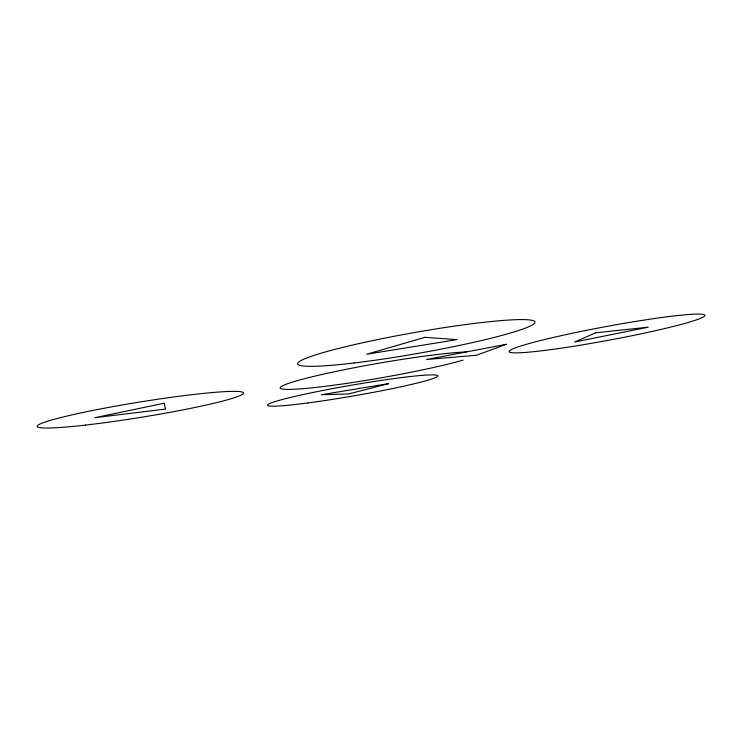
<?xml version="1.0" encoding="UTF-8"?>
<svg xmlns="http://www.w3.org/2000/svg" width="742" height="742" viewBox="0 0 742 742"><rect width="100%" height="100%" fill="white"/><g stroke="black" fill="none" stroke-linecap="round" stroke-linejoin="round"><path stroke-width="1.11" d="M463.064 360.111A100.634 7.392 -9.9 0 1 312.966 387.732A100.634 7.392 -9.9 0 1 317.724 375.452A100.634 7.392 -9.9 0 1 466.217 351.949M595.557 332.824L574.614 342.043L648.285 327.176L595.557 332.824M506.322 344.316L476.429 355.279L426.567 359.508L506.322 344.316M424.999 337.313L366.836 354.203L456.905 339.65L424.999 337.313M388.585 383.642L348.61 393.956L321.323 394.735L388.585 383.642M164.121 403.249L94.707 417.709L165.559 409.065L164.121 403.249M85.46 425.092A104.566 7.652 -9.2 0 0 243.432 393.39A104.566 7.652 -9.2 0 0 91.925 410.641A104.566 7.652 -9.2 0 0 85.46 425.092M557.965 348.638A99.539 6.956 -10.5 0 0 704.9 315.313A99.539 6.956 -10.5 0 0 558.234 336.33A99.539 6.956 -10.5 0 0 557.965 348.638M307.865 402.943A86.452 5.454 -9.8 0 0 437.854 375.981A86.452 5.454 -9.8 0 0 312.373 392.583A86.452 5.454 -9.8 0 0 307.865 402.943M354.222 362.968A120.492 10.574 -10 0 0 534.973 322.353A120.492 10.574 -10 0 0 359.879 343.379A120.492 10.574 -10 0 0 354.222 362.968"/></g></svg>
